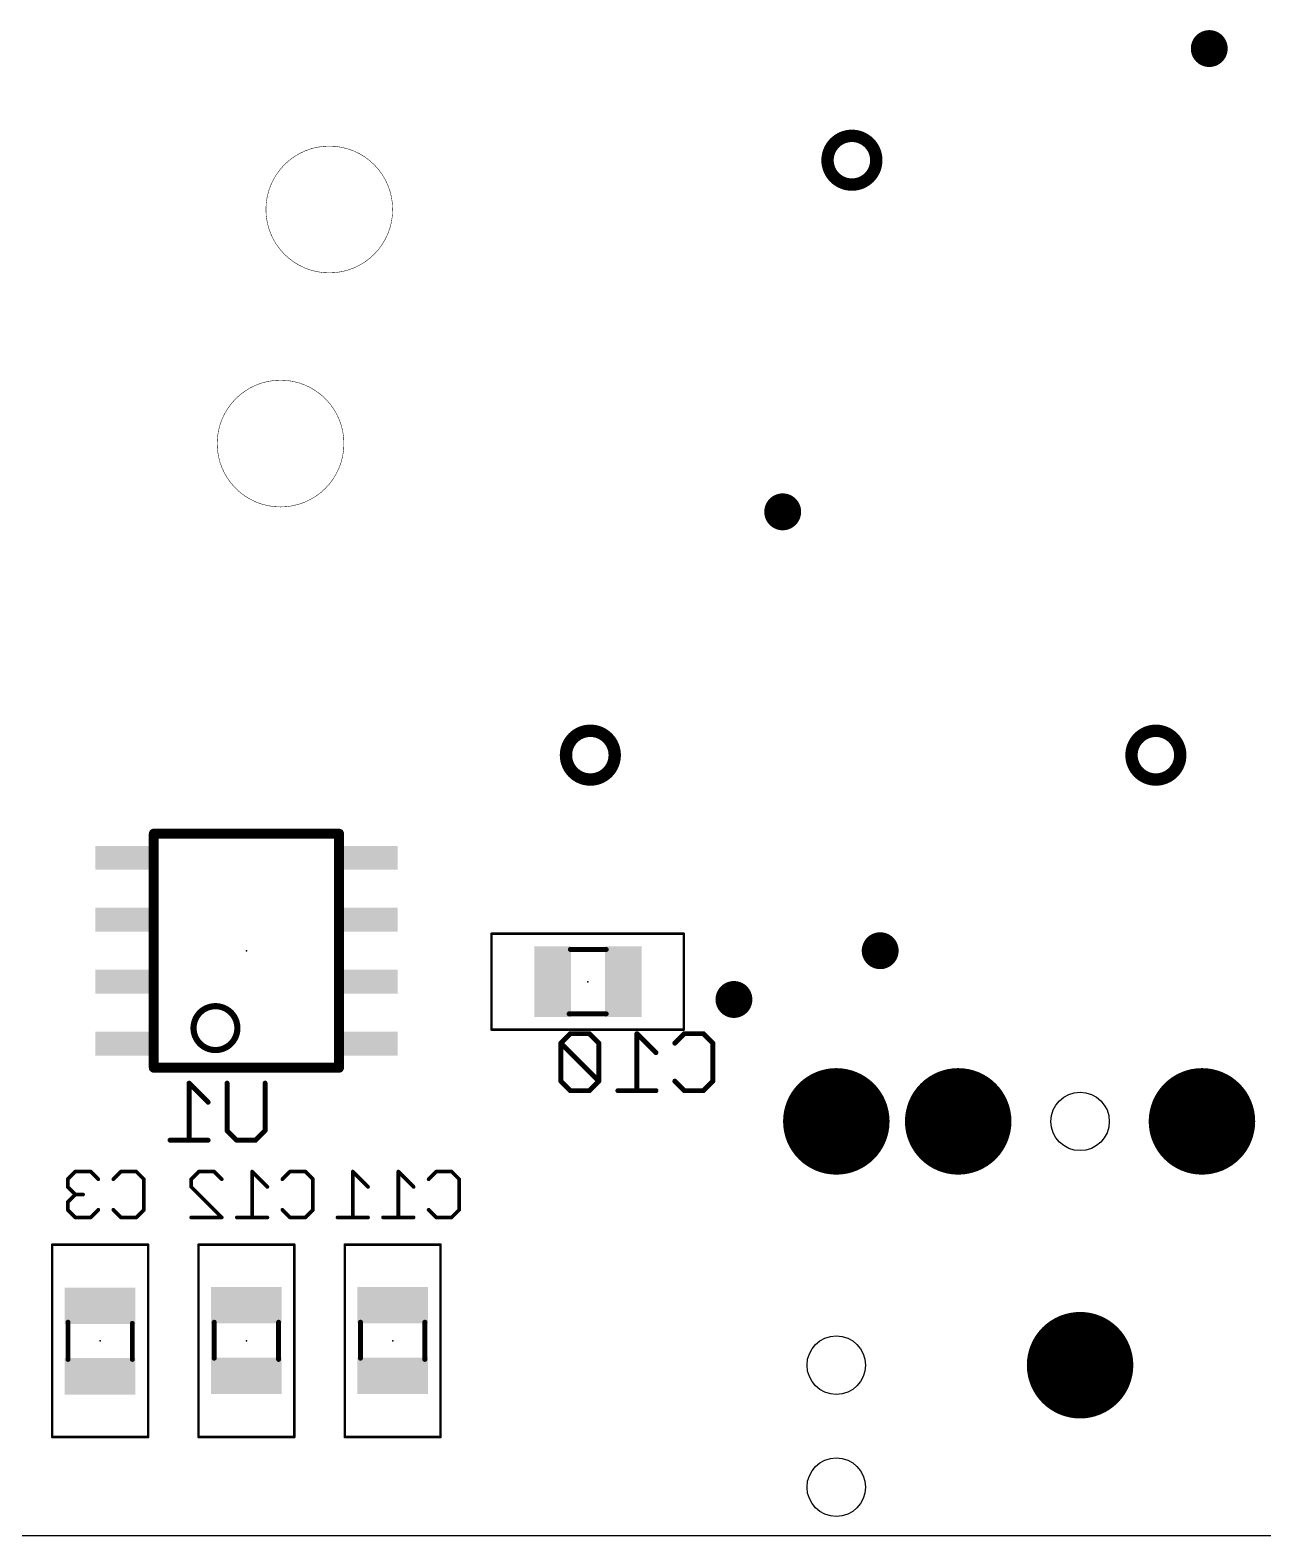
# Model space of a CAD drawing. Extents: x -7 to 70, y 0 to 116.
# Drawn here: x 17.56 to 42.85, y 0 to 30.88 of the extents above; entities that cross this region are included whole.
import ezdxf

# ---------------------------------------------------------------- set-up
doc = ezdxf.new("R2010")
doc.units = 0
for name, color, linetype in [('17', 94, 'CONTINUOUS'), ('18', 94, 'CONTINUOUS'), ('20', 178, 'CONTINUOUS'), ('22', 250, 'CONTINUOUS'), ('24', 178, 'CONTINUOUS'), ('26', 250, 'CONTINUOUS'), ('40', 174, 'CONTINUOUS'), ('52', 6, 'CONTINUOUS')]:
    doc.layers.add(name, color=color, linetype=linetype)

# ---------------------------------------------------------------- blocks, each defined once
blk = doc.blocks.new('RECT')
blk.add_solid([(-0.5, -0.5), (0.5, -0.5), (-0.5, 0.5), (0.5, 0.5)])
blk = doc.blocks.new('ROUNDP')
at = {"const_width": 0.5}
blk.add_lwpolyline([(0, -0.25, 1), (0, 0.25, 1), (0, -0.25)], format="xyb", dxfattribs=at)
blk = doc.blocks.new('ROUNDV')
at = {"const_width": 0.5}
blk.add_lwpolyline([(0, -0.25, 1), (0, 0.25, 1), (0, -0.25)], format="xyb", dxfattribs=at)

msp = doc.modelspace()

# ---------------------------------------------------------------- linework, layer by layer
at = {"layer": '20'}
msp.add_line((50.5, 0), (0, 0), dxfattribs=at)
for points, const_width in [([(34.42, 27.71, 1), (34.42, 28.71, 1), (34.42, 27.71)], 0.254), ([(23.7, 25.9, 1), (23.7, 28.5, 1), (23.7, 25.9)], 0.01), ([(22.7, 21.1, 1), (22.7, 23.7, 1), (22.7, 21.1)], 0.01), ([(29.055, 15.51, 1), (29.055, 16.51, 1), (29.055, 15.51)], 0.254), ([(40.655, 15.51, 1), (40.655, 16.51, 1), (40.655, 15.51)], 0.254)]:
    msp.add_lwpolyline(points, format="xyb", dxfattribs=dict(at, const_width=const_width))
for centre, radius in [((34.42, 28.21), 0.5), ((29.055, 16.01), 0.5), ((40.655, 16.01), 0.5), ((39.1, 8.5), 0.6), ((34.1, 3.5), 0.6), ((34.1, 1), 0.6)]:
    msp.add_circle(centre, radius, dxfattribs=at)
at = {"layer": '22', "const_width": 0.2032}
for points in [[(20.6, 14.4), (20.1, 14.4)], [(20.1, 14.4), (20.1, 9.6)], [(23.9, 14.4), (20.6, 14.4)], [(23.9, 9.6), (23.9, 14.4)], [(20.1, 9.6), (20.6, 9.6)], [(20.6, 9.6), (23.9, 9.6)]]:
    msp.add_lwpolyline(points, dxfattribs=at)
at = {"layer": '22'}
for points, const_width in [([(20.1, 14.4508, 1), (20.1, 14.3492)], 0.1016), ([(20.1508, 14.4, 1), (20.0492, 14.4)], 0.1016), ([(20.6, 14.4508, 1), (20.6, 14.3492)], 0.1016), ([(20.6, 14.3492, 1), (20.6, 14.4508)], 0.1016), ([(23.9508, 14.4, 1), (23.8492, 14.4)], 0.1016), ([(23.9, 14.3492, 1), (23.9, 14.4508)], 0.1016), ([(21.365, 9.9625, 1), (21.365, 10.8625, 1), (21.365, 9.9625)], 0.127), ([(20.1, 9.6508, 1), (20.1, 9.5492)], 0.1016), ([(20.0492, 9.6, 1), (20.1508, 9.6)], 0.1016), ([(20.6, 9.6508, 1), (20.6, 9.5492)], 0.1016), ([(20.6, 9.5492, 1), (20.6, 9.6508)], 0.1016), ([(23.8492, 9.6, 1), (23.9508, 9.6)], 0.1016), ([(23.9, 9.5492, 1), (23.9, 9.6508)], 0.1016)]:
    msp.add_lwpolyline(points, format="xyb", dxfattribs=dict(at, const_width=const_width))
at = {"layer": '24'}
for p in [(22, 12), (29, 11.365), (19, 4), (22, 4), (25, 4)]:
    msp.add_point(p, dxfattribs=at)
at = {"layer": '26'}
for points, const_width in [([(28.6449, 10.2992), (28.45, 10.1043)], 0.1016), ([(29.0347, 10.2992), (28.6449, 10.2992)], 0.1016), ([(29.2296, 10.1043), (29.0347, 10.2992)], 0.1016), ([(30.399, 9.9094), (30.0092, 10.2992)], 0.1016), ([(30.0092, 10.2992), (30.0092, 9.1298)], 0.1016), ([(30.7888, 10.1043), (30.9837, 10.2992)], 0.1016), ([(30.9837, 10.2992), (31.3735, 10.2992)], 0.1016), ([(31.3735, 10.2992), (31.5684, 10.1043)], 0.1016), ([(28.45, 10.1043), (28.45, 9.3247)], 0.1016), ([(29.2296, 9.3247), (28.45, 10.1043)], 0.1016), ([(29.2296, 9.3247), (29.2296, 10.1043)], 0.1016), ([(31.5684, 10.1043), (31.5684, 9.3247)], 0.1016), ([(21.2136, 8.8934), (20.8238, 9.2832)], 0.1016), ([(20.8238, 9.2832), (20.8238, 8.1138)], 0.1016), ([(21.6034, 8.3087), (21.6034, 9.2832)], 0.1016), ([(22.383, 9.2832), (22.383, 8.3087)], 0.1016), ([(28.45, 9.3247), (28.6449, 9.1298)], 0.1016), ([(29.0347, 9.1298), (29.2296, 9.3247)], 0.1016), ([(30.9837, 9.1298), (30.7888, 9.3247)], 0.1016), ([(31.5684, 9.3247), (31.3735, 9.1298)], 0.1016), ([(28.6449, 9.1298), (29.0347, 9.1298)], 0.1016), ([(30.399, 9.1298), (29.6194, 9.1298)], 0.1016), ([(31.3735, 9.1298), (30.9837, 9.1298)], 0.1016), ([(21.7983, 8.1138), (21.6034, 8.3087)], 0.1016), ([(22.383, 8.3087), (22.1881, 8.1138)], 0.1016), ([(21.2136, 8.1138), (20.434, 8.1138)], 0.1016), ([(22.1881, 8.1138), (21.7983, 8.1138)], 0.1016), ([(18.4916, 7.4707), (18.3348, 7.3139)], 0.0762), ([(18.8051, 7.4707), (18.4916, 7.4707)], 0.0762), ([(18.9619, 7.3139), (18.8051, 7.4707)], 0.0762), ([(19.2704, 7.3139), (19.4271, 7.4707)], 0.0762), ([(19.4271, 7.4707), (19.7407, 7.4707)], 0.0762), ([(19.7407, 7.4707), (19.8974, 7.3139)], 0.0762), ([(20.8671, 7.3139), (21.0238, 7.4707)], 0.0762), ([(21.0238, 7.4707), (21.3374, 7.4707)], 0.0762), ([(21.3374, 7.4707), (21.4941, 7.3139)], 0.0762), ([(22.4297, 7.1572), (22.1161, 7.4707)], 0.0762), ([(22.1161, 7.4707), (22.1161, 6.5301)], 0.0762), ([(22.7381, 7.3139), (22.8949, 7.4707)], 0.0762), ([(22.8949, 7.4707), (23.2084, 7.4707)], 0.0762), ([(23.2084, 7.4707), (23.3652, 7.3139)], 0.0762), ([(24.4941, 7.1572), (24.1806, 7.4707)], 0.0762), ([(24.1806, 7.4707), (24.1806, 6.5301)], 0.0762), ([(25.4297, 7.1572), (25.1161, 7.4707)], 0.0762), ([(25.1161, 7.4707), (25.1161, 6.5301)], 0.0762), ([(25.7381, 7.3139), (25.8949, 7.4707)], 0.0762), ([(25.8949, 7.4707), (26.2084, 7.4707)], 0.0762), ([(26.2084, 7.4707), (26.3652, 7.3139)], 0.0762), ([(18.3348, 7.3139), (18.3348, 7.1572)], 0.0762), ([(18.3348, 7.1572), (18.4916, 7.0004)], 0.0762), ([(19.8974, 7.3139), (19.8974, 6.6869)], 0.0762), ([(20.8671, 7.1572), (20.8671, 7.3139)], 0.0762), ([(21.4941, 6.5301), (20.8671, 7.1572)], 0.0762), ([(23.3652, 7.3139), (23.3652, 6.6869)], 0.0762), ([(26.3652, 7.3139), (26.3652, 6.6869)], 0.0762), ([(18.4916, 7.0004), (18.3348, 6.8436)], 0.0762), ([(18.3348, 6.8436), (18.3348, 6.6869)], 0.0762), ([(18.4916, 7.0004), (18.6484, 7.0004)], 0.0762), ([(18.3348, 6.6869), (18.4916, 6.5301)], 0.0762), ([(18.4916, 6.5301), (18.8051, 6.5301)], 0.0762), ([(18.8051, 6.5301), (18.9619, 6.6869)], 0.0762), ([(19.4271, 6.5301), (19.2704, 6.6869)], 0.0762), ([(19.7407, 6.5301), (19.4271, 6.5301)], 0.0762), ([(19.8974, 6.6869), (19.7407, 6.5301)], 0.0762), ([(20.8671, 6.5301), (21.4941, 6.5301)], 0.0762), ([(22.4297, 6.5301), (21.8026, 6.5301)], 0.0762), ([(22.8949, 6.5301), (22.7381, 6.6869)], 0.0762), ([(23.2084, 6.5301), (22.8949, 6.5301)], 0.0762), ([(23.3652, 6.6869), (23.2084, 6.5301)], 0.0762), ([(24.4941, 6.5301), (23.8671, 6.5301)], 0.0762), ([(25.4297, 6.5301), (24.8026, 6.5301)], 0.0762), ([(25.8949, 6.5301), (25.7381, 6.6869)], 0.0762), ([(26.2084, 6.5301), (25.8949, 6.5301)], 0.0762), ([(26.3652, 6.6869), (26.2084, 6.5301)], 0.0762)]:
    msp.add_lwpolyline(points, dxfattribs=dict(at, const_width=const_width))
for points, const_width in [([(28.6449, 10.3246, 1), (28.6449, 10.2738)], 0.0508), ([(28.6629, 10.2812, 1), (28.6269, 10.3172)], 0.0508), ([(29.0527, 10.3172, 1), (29.0167, 10.2812)], 0.0508), ([(29.0347, 10.2738, 1), (29.0347, 10.3246)], 0.0508), ([(30.0272, 10.3172, 1), (29.9912, 10.2812)], 0.0508), ([(30.0346, 10.2992, 1), (29.9838, 10.2992)], 0.0508), ([(30.9837, 10.3246, 1), (30.9837, 10.2738)], 0.0508), ([(31.0017, 10.2812, 1), (30.9657, 10.3172)], 0.0508), ([(31.3915, 10.3172, 1), (31.3555, 10.2812)], 0.0508), ([(31.3735, 10.2738, 1), (31.3735, 10.3246)], 0.0508), ([(28.468, 10.1223, 1), (28.432, 10.0863)], 0.0508), ([(28.432, 10.1223, 1), (28.468, 10.0863)], 0.0508), ([(28.4754, 10.1043, 1), (28.4246, 10.1043)], 0.0508), ([(29.255, 10.1043, 1), (29.2042, 10.1043)], 0.0508), ([(29.2116, 10.0863, 1), (29.2476, 10.1223)], 0.0508), ([(30.381, 9.8914, 1), (30.417, 9.9274)], 0.0508), ([(30.7708, 10.1223, 1), (30.8068, 10.0863)], 0.0508), ([(31.5938, 10.1043, 1), (31.543, 10.1043)], 0.0508), ([(31.5504, 10.0863, 1), (31.5864, 10.1223)], 0.0508), ([(20.8418, 9.3012, 1), (20.8058, 9.2652)], 0.0508), ([(20.8492, 9.2832, 1), (20.7984, 9.2832)], 0.0508), ([(21.6288, 9.2832, 1), (21.578, 9.2832)], 0.0508), ([(22.4084, 9.2832, 1), (22.3576, 9.2832)], 0.0508), ([(28.468, 9.3427, 1), (28.432, 9.3067)], 0.0508), ([(28.4246, 9.3247, 1), (28.4754, 9.3247)], 0.0508), ([(29.2042, 9.3247, 1), (29.255, 9.3247)], 0.0508), ([(29.2476, 9.3067, 1), (29.2116, 9.3427)], 0.0508), ([(29.2116, 9.3067, 1), (29.2476, 9.3427)], 0.0508), ([(30.8068, 9.3427, 1), (30.7708, 9.3067)], 0.0508), ([(31.543, 9.3247, 1), (31.5938, 9.3247)], 0.0508), ([(31.5864, 9.3067, 1), (31.5504, 9.3427)], 0.0508), ([(28.6449, 9.1552, 1), (28.6449, 9.1044)], 0.0508), ([(28.6269, 9.1118, 1), (28.6629, 9.1478)], 0.0508), ([(29.0167, 9.1478, 1), (29.0527, 9.1118)], 0.0508), ([(29.0347, 9.1044, 1), (29.0347, 9.1552)], 0.0508), ([(29.6194, 9.1552, 1), (29.6194, 9.1044)], 0.0508), ([(29.9838, 9.1298, 1), (30.0346, 9.1298)], 0.0508), ([(30.399, 9.1044, 1), (30.399, 9.1552)], 0.0508), ([(30.9837, 9.1552, 1), (30.9837, 9.1044)], 0.0508), ([(30.9657, 9.1118, 1), (31.0017, 9.1478)], 0.0508), ([(31.3555, 9.1478, 1), (31.3915, 9.1118)], 0.0508), ([(31.3735, 9.1044, 1), (31.3735, 9.1552)], 0.0508), ([(21.1956, 8.8754, 1), (21.2316, 8.9114)], 0.0508), ([(21.6214, 8.3267, 1), (21.5854, 8.2907)], 0.0508), ([(22.401, 8.2907, 1), (22.365, 8.3267)], 0.0508), ([(20.434, 8.1392, 1), (20.434, 8.0884)], 0.0508), ([(20.7984, 8.1138, 1), (20.8492, 8.1138)], 0.0508), ([(21.2136, 8.0884, 1), (21.2136, 8.1392)], 0.0508), ([(21.578, 8.3087, 1), (21.6288, 8.3087)], 0.0508), ([(21.7983, 8.1392, 1), (21.7983, 8.0884)], 0.0508), ([(21.7803, 8.0958, 1), (21.8163, 8.1318)], 0.0508), ([(22.1701, 8.1318, 1), (22.2061, 8.0958)], 0.0508), ([(22.1881, 8.0884, 1), (22.1881, 8.1392)], 0.0508), ([(22.3576, 8.3087, 1), (22.4084, 8.3087)], 0.0508), ([(18.4916, 7.4898, 1), (18.4916, 7.4517)], 0.0381), ([(18.5051, 7.4572, 1), (18.4781, 7.4842)], 0.0381), ([(18.8186, 7.4842, 1), (18.7917, 7.4572)], 0.0381), ([(18.8051, 7.4517, 1), (18.8051, 7.4898)], 0.0381), ([(19.4271, 7.4898, 1), (19.4271, 7.4517)], 0.0381), ([(19.4406, 7.4572, 1), (19.4136, 7.4842)], 0.0381), ([(19.7541, 7.4842, 1), (19.7272, 7.4572)], 0.0381), ([(19.7407, 7.4517, 1), (19.7407, 7.4898)], 0.0381), ([(21.0238, 7.4898, 1), (21.0238, 7.4517)], 0.0381), ([(21.0373, 7.4572, 1), (21.0104, 7.4842)], 0.0381), ([(21.3508, 7.4842, 1), (21.3239, 7.4572)], 0.0381), ([(21.3374, 7.4517, 1), (21.3374, 7.4898)], 0.0381), ([(22.1296, 7.4842, 1), (22.1027, 7.4572)], 0.0381), ([(22.1352, 7.4707, 1), (22.0971, 7.4707)], 0.0381), ([(22.8949, 7.4898, 1), (22.8949, 7.4517)], 0.0381), ([(22.9083, 7.4572, 1), (22.8814, 7.4842)], 0.0381), ([(23.2219, 7.4842, 1), (23.1949, 7.4572)], 0.0381), ([(23.2084, 7.4517, 1), (23.2084, 7.4898)], 0.0381), ([(24.1941, 7.4842, 1), (24.1671, 7.4572)], 0.0381), ([(24.1997, 7.4707, 1), (24.1616, 7.4707)], 0.0381), ([(25.1296, 7.4842, 1), (25.1027, 7.4572)], 0.0381), ([(25.1352, 7.4707, 1), (25.0971, 7.4707)], 0.0381), ([(25.8949, 7.4898, 1), (25.8949, 7.4517)], 0.0381), ([(25.9083, 7.4572, 1), (25.8814, 7.4842)], 0.0381), ([(26.2219, 7.4842, 1), (26.1949, 7.4572)], 0.0381), ([(26.2084, 7.4517, 1), (26.2084, 7.4898)], 0.0381), ([(18.3539, 7.3139, 1), (18.3158, 7.3139)], 0.0381), ([(18.3158, 7.1572, 1), (18.3539, 7.1572)], 0.0381), ([(18.3214, 7.3274, 1), (18.3483, 7.3005)], 0.0381), ([(18.3483, 7.1706, 1), (18.3214, 7.1437)], 0.0381), ([(18.9484, 7.3005, 1), (18.9754, 7.3274)], 0.0381), ([(19.2569, 7.3274, 1), (19.2838, 7.3005)], 0.0381), ([(19.9165, 7.3139, 1), (19.8784, 7.3139)], 0.0381), ([(19.8839, 7.3005, 1), (19.9109, 7.3274)], 0.0381), ([(20.8861, 7.3139, 1), (20.848, 7.3139)], 0.0381), ([(20.848, 7.1572, 1), (20.8861, 7.1572)], 0.0381), ([(20.8536, 7.3274, 1), (20.8805, 7.3005)], 0.0381), ([(20.8805, 7.1706, 1), (20.8536, 7.1437)], 0.0381), ([(21.4807, 7.3005, 1), (21.5076, 7.3274)], 0.0381), ([(22.4162, 7.1437, 1), (22.4431, 7.1706)], 0.0381), ([(22.7246, 7.3274, 1), (22.7516, 7.3005)], 0.0381), ([(23.3842, 7.3139, 1), (23.3461, 7.3139)], 0.0381), ([(23.3517, 7.3005, 1), (23.3786, 7.3274)], 0.0381), ([(24.4807, 7.1437, 1), (24.5076, 7.1706)], 0.0381), ([(25.4162, 7.1437, 1), (25.4431, 7.1706)], 0.0381), ([(25.7246, 7.3274, 1), (25.7516, 7.3005)], 0.0381), ([(26.3842, 7.3139, 1), (26.3461, 7.3139)], 0.0381), ([(26.3517, 7.3005, 1), (26.3786, 7.3274)], 0.0381), ([(18.3539, 6.8436, 1), (18.3158, 6.8436)], 0.0381), ([(18.3214, 6.8571, 1), (18.3483, 6.8302)], 0.0381), ([(18.4916, 7.0194, 1), (18.4916, 6.9813)], 0.0381), ([(18.5051, 6.9869, 1), (18.4781, 7.0139)], 0.0381), ([(18.4781, 6.9869, 1), (18.5051, 7.0139)], 0.0381), ([(18.6484, 6.9813, 1), (18.6484, 7.0194)], 0.0381), ([(18.3158, 6.6869, 1), (18.3539, 6.6869)], 0.0381), ([(18.3483, 6.7003, 1), (18.3214, 6.6734)], 0.0381), ([(18.4916, 6.5492, 1), (18.4916, 6.5111)], 0.0381), ([(18.4781, 6.5166, 1), (18.5051, 6.5436)], 0.0381), ([(18.7917, 6.5436, 1), (18.8186, 6.5166)], 0.0381), ([(18.8051, 6.5111, 1), (18.8051, 6.5492)], 0.0381), ([(18.9754, 6.6734, 1), (18.9484, 6.7003)], 0.0381), ([(19.2838, 6.7003, 1), (19.2569, 6.6734)], 0.0381), ([(19.4271, 6.5492, 1), (19.4271, 6.5111)], 0.0381), ([(19.4136, 6.5166, 1), (19.4406, 6.5436)], 0.0381), ([(19.7272, 6.5436, 1), (19.7541, 6.5166)], 0.0381), ([(19.7407, 6.5111, 1), (19.7407, 6.5492)], 0.0381), ([(19.8784, 6.6869, 1), (19.9165, 6.6869)], 0.0381), ([(19.9109, 6.6734, 1), (19.8839, 6.7003)], 0.0381), ([(20.8671, 6.5492, 1), (20.8671, 6.5111)], 0.0381), ([(21.4807, 6.5166, 1), (21.5076, 6.5436)], 0.0381), ([(21.4941, 6.5111, 1), (21.4941, 6.5492)], 0.0381), ([(21.8026, 6.5492, 1), (21.8026, 6.5111)], 0.0381), ([(22.0971, 6.5301, 1), (22.1352, 6.5301)], 0.0381), ([(22.4297, 6.5111, 1), (22.4297, 6.5492)], 0.0381), ([(22.7516, 6.7003, 1), (22.7246, 6.6734)], 0.0381), ([(22.8949, 6.5492, 1), (22.8949, 6.5111)], 0.0381), ([(22.8814, 6.5166, 1), (22.9083, 6.5436)], 0.0381), ([(23.1949, 6.5436, 1), (23.2219, 6.5166)], 0.0381), ([(23.2084, 6.5111, 1), (23.2084, 6.5492)], 0.0381), ([(23.3461, 6.6869, 1), (23.3842, 6.6869)], 0.0381), ([(23.3786, 6.6734, 1), (23.3517, 6.7003)], 0.0381), ([(23.8671, 6.5492, 1), (23.8671, 6.5111)], 0.0381), ([(24.1616, 6.5301, 1), (24.1997, 6.5301)], 0.0381), ([(24.4941, 6.5111, 1), (24.4941, 6.5492)], 0.0381), ([(24.8026, 6.5492, 1), (24.8026, 6.5111)], 0.0381), ([(25.0971, 6.5301, 1), (25.1352, 6.5301)], 0.0381), ([(25.4297, 6.5111, 1), (25.4297, 6.5492)], 0.0381), ([(25.7516, 6.7003, 1), (25.7246, 6.6734)], 0.0381), ([(25.8949, 6.5492, 1), (25.8949, 6.5111)], 0.0381), ([(25.8814, 6.5166, 1), (25.9083, 6.5436)], 0.0381), ([(26.1949, 6.5436, 1), (26.2219, 6.5166)], 0.0381), ([(26.2084, 6.5111, 1), (26.2084, 6.5492)], 0.0381), ([(26.3461, 6.6869, 1), (26.3842, 6.6869)], 0.0381), ([(26.3786, 6.6734, 1), (26.3517, 6.7003)], 0.0381)]:
    msp.add_lwpolyline(points, format="xyb", dxfattribs=dict(at, const_width=const_width))
at = {"layer": '40', "const_width": 0.0508}
for points in [[(30.973, 12.348), (27.027, 12.348)], [(27.027, 12.348), (27.027, 10.382)], [(30.973, 10.382), (30.973, 12.348)], [(27.027, 10.382), (30.973, 10.382)], [(18.017, 5.973), (18.017, 2.027)], [(19.983, 5.973), (18.017, 5.973)], [(19.983, 2.027), (19.983, 5.973)], [(21.017, 5.973), (21.017, 2.027)], [(22.983, 5.973), (21.017, 5.973)], [(22.983, 2.027), (22.983, 5.973)], [(24.017, 5.973), (24.017, 2.027)], [(25.983, 5.973), (24.017, 5.973)], [(25.983, 2.027), (25.983, 5.973)], [(18.017, 2.027), (19.983, 2.027)], [(21.017, 2.027), (22.983, 2.027)], [(24.017, 2.027), (25.983, 2.027)]]:
    msp.add_lwpolyline(points, dxfattribs=at)
at = {"layer": '40', "const_width": 0.0254}
for points in [[(27.027, 12.3607, 1), (27.027, 12.3353)], [(27.0397, 12.348, 1), (27.0143, 12.348)], [(30.9857, 12.348, 1), (30.9603, 12.348)], [(30.973, 12.3353, 1), (30.973, 12.3607)], [(27.027, 10.3947, 1), (27.027, 10.3693)], [(27.0143, 10.382, 1), (27.0397, 10.382)], [(30.9603, 10.382, 1), (30.9857, 10.382)], [(30.973, 10.3693, 1), (30.973, 10.3947)], [(18.0297, 5.973, 1), (18.0043, 5.973)], [(18.017, 5.9857, 1), (18.017, 5.9603)], [(19.9957, 5.973, 1), (19.9703, 5.973)], [(19.983, 5.9603, 1), (19.983, 5.9857)], [(21.0297, 5.973, 1), (21.0043, 5.973)], [(21.017, 5.9857, 1), (21.017, 5.9603)], [(22.9957, 5.973, 1), (22.9703, 5.973)], [(22.983, 5.9603, 1), (22.983, 5.9857)], [(24.0297, 5.973, 1), (24.0043, 5.973)], [(24.017, 5.9857, 1), (24.017, 5.9603)], [(25.9957, 5.973, 1), (25.9703, 5.973)], [(25.983, 5.9603, 1), (25.983, 5.9857)], [(18.017, 2.0397, 1), (18.017, 2.0143)], [(18.0043, 2.027, 1), (18.0297, 2.027)], [(19.9703, 2.027, 1), (19.9957, 2.027)], [(19.983, 2.0143, 1), (19.983, 2.0397)], [(21.017, 2.0397, 1), (21.017, 2.0143)], [(21.0043, 2.027, 1), (21.0297, 2.027)], [(22.9703, 2.027, 1), (22.9957, 2.027)], [(22.983, 2.0143, 1), (22.983, 2.0397)], [(24.017, 2.0397, 1), (24.017, 2.0143)], [(24.0043, 2.027, 1), (24.0297, 2.027)], [(25.9703, 2.027, 1), (25.9957, 2.027)], [(25.983, 2.0143, 1), (25.983, 2.0397)]]:
    msp.add_lwpolyline(points, format="xyb", dxfattribs=at)
at = {"layer": '52', "const_width": 0.1016}
for points in [[(28.644, 12.025), (29.381, 12.025)], [(28.619, 10.705), (29.381, 10.705)], [(18.34, 4.381), (18.34, 3.619)], [(19.66, 4.356), (19.66, 3.619)], [(21.34, 3.644), (21.34, 4.381)], [(22.66, 3.619), (22.66, 4.381)], [(24.34, 3.644), (24.34, 4.381)], [(25.66, 3.619), (25.66, 4.381)]]:
    msp.add_lwpolyline(points, dxfattribs=at)
at = {"layer": '52', "const_width": 0.0508}
for points in [[(28.644, 12.0504, 1), (28.644, 11.9996)], [(29.381, 11.9996, 1), (29.381, 12.0504)], [(28.619, 10.7304, 1), (28.619, 10.6796)], [(29.381, 10.6796, 1), (29.381, 10.7304)], [(18.3654, 4.381, 1), (18.3146, 4.381)], [(19.6854, 4.356, 1), (19.6346, 4.356)], [(21.3654, 4.381, 1), (21.3146, 4.381)], [(22.6854, 4.381, 1), (22.6346, 4.381)], [(24.3654, 4.381, 1), (24.3146, 4.381)], [(25.6854, 4.381, 1), (25.6346, 4.381)], [(18.3146, 3.619, 1), (18.3654, 3.619)], [(19.6346, 3.619, 1), (19.6854, 3.619)], [(21.3146, 3.644, 1), (21.3654, 3.644)], [(22.6346, 3.619, 1), (22.6854, 3.619)], [(24.3146, 3.644, 1), (24.3654, 3.644)], [(25.6346, 3.619, 1), (25.6854, 3.619)]]:
    msp.add_lwpolyline(points, format="xyb", dxfattribs=at)

# ---------------------------------------------------------------- block references
at = {"layer": '17', "xscale": 2.1844, "yscale": 2.1844, "rotation": 90}
for p in [(34.1, 8.5), (34.1, 8.5), (36.6, 8.5), (36.6, 8.5), (41.6, 8.5), (41.6, 8.5), (39.1, 3.5), (39.1, 3.5)]:
    msp.add_blockref('ROUNDP', p, dxfattribs=at)
at = {"layer": '18', "xscale": 0.7564, "yscale": 0.7564}
for p in [(41.75, 30.5), (33, 21), (35, 12), (32, 11)]:
    msp.add_blockref('ROUNDV', p, dxfattribs=at)
at = {"layer": '52'}
for p, xscale, yscale, rotation in [((19.45, 13.905), 0.49, 1.1, 90), ((24.55, 13.905), 0.49, 1.1, 90), ((19.45, 12.635), 0.49, 1.1, 90), ((24.55, 12.635), 0.49, 1.1, 90), ((19.45, 11.365), 0.49, 1.1, 90), ((24.55, 11.365), 0.49, 1.1, 90), ((19.45, 10.095), 0.49, 1.1, 90), ((24.55, 10.095), 0.49, 1.1, 90), ((18.9989, 4.7172), 0.7501, 1.4501, 270), ((22.0012, 4.7306), 0.7501, 1.4501, 90), ((25.0012, 4.7306), 0.7501, 1.4501, 90), ((18.9989, 3.2694), 0.7501, 1.4501, 270), ((22.0012, 3.2829), 0.7501, 1.4501, 90), ((25.0012, 3.2829), 0.7501, 1.4501, 90)]:
    msp.add_blockref('RECT', p, dxfattribs=dict(at, xscale=xscale, yscale=yscale, rotation=rotation))
at = {"layer": '52', "xscale": 0.7501, "yscale": 1.4501}
for p in [(28.2828, 11.3639), (29.7307, 11.3639)]:
    msp.add_blockref('RECT', p, dxfattribs=at)

doc.saveas('drawing.dxf')
